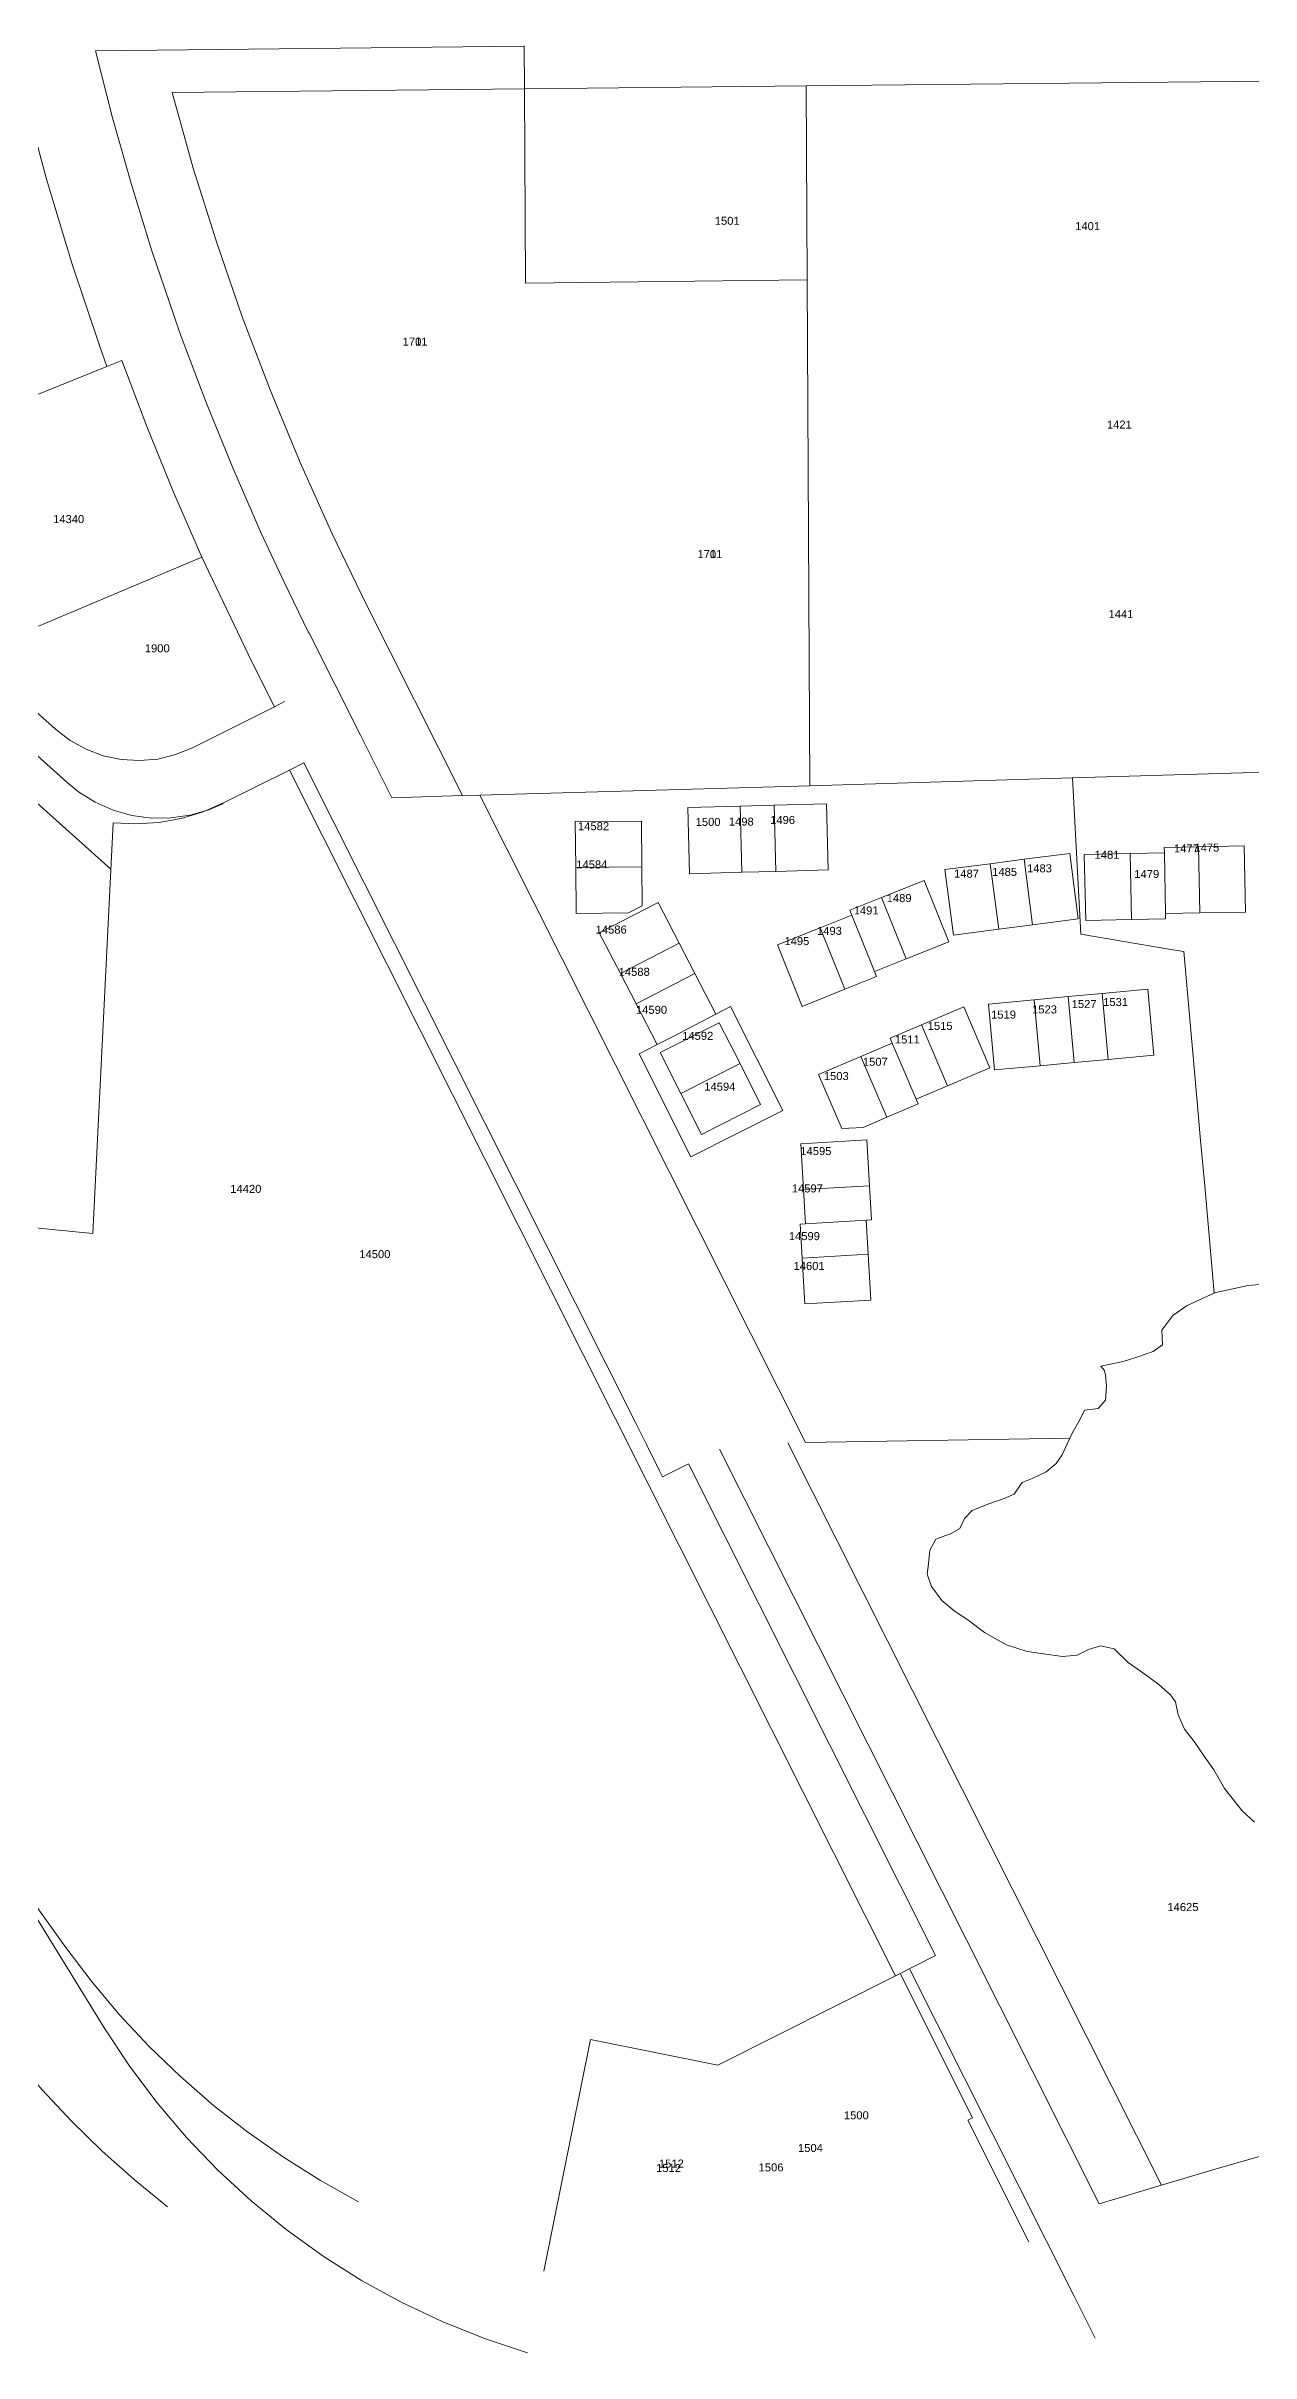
# Model space of a CAD drawing. Header units: feet. Extents: x 865220 to 5618803, y -2240498 to 1935234.
# Drawn here: x 2805746 to 2806874, y 962014 to 964176 of the extents above; entities that cross this region are included whole.
import ezdxf
from ezdxf.enums import TextEntityAlignment as Align

# ---------------------------------------------------------------- set-up
doc = ezdxf.new("R2010")
doc.units = ezdxf.units.FT
doc.header["$LTSCALE"] = 0.015
doc.header["$MEASUREMENT"] = 0
doc.layers.add('Dakota County Addresses', color=7, linetype='Continuous')
doc.layers.add('Dakota County Parcels', color=7, linetype='Continuous')
doc.styles.add('Dimensions 100', font='arial.ttf')

# ---------------------------------------------------------------- blocks, each defined once
blk = doc.blocks.new('ACMAP_ANN_TEMPLATE_Dakota County Addresses')
at = {"layer": 'Dakota County Addresses', "style": 'Dimensions 100'}
blk.add_attdef('DakotaCountyAddress', text='', height=50, dxfattribs=at).set_placement((0, 0), align=Align.CENTER)

msp = doc.modelspace()

# ---------------------------------------------------------------- linework, layer by layer
at = {"layer": 'Dakota County Parcels', "lineweight": 5}
for p, q in [((2806193.8, 964135.9), (2806193.6, 964175.9)), ((2806457.7, 964138.7), (2807040.4, 964144.8)), ((2805863.7, 964132.4), (2806193.8, 964135.9)), ((2806193.8, 964135.9), (2806457.7, 964138.7)), ((2806194.8, 963953.9), (2806193.8, 964135.9)), ((2806458.7, 963956.8), (2806457.7, 964138.7)), ((2806194.8, 963953.9), (2806458.7, 963956.8)), ((2806461.1, 963482.8), (2806458.7, 963956.8)), ((2805866.9, 963919), (2805865.6, 963922.8)), ((2805872.3, 963903.9), (2805866.9, 963919)), ((2805796, 963894.5), (2805802.7, 963875.8)), ((2805730.3, 963629), (2805891.6, 963696.9)), ((2805891.6, 963696.9), (2805938.4, 963598.9)), ((2806045.6, 963652.8), (2806135.7, 963473.5)), ((2805992, 963625.8), (2806040.1, 963530)), ((2805938.4, 963598.9), (2805959.5, 963556.8)), ((2805959.5, 963556.8), (2805969.1, 963561.6)), ((2805730.7, 963557.1), (2805754.5, 963535.7)), ((2805882.8, 963518.4), (2805959.5, 963556.8)), ((2805730.9, 963516.6), (2805765, 963486)), ((2806040.1, 963530), (2806069.5, 963471.5)), ((2805973.7, 963497.4), (2805912.5, 963466.9)), ((2805987.1, 963504.1), (2805973.7, 963497.4)), ((2806309.9, 962828.4), (2805973.7, 963497.4)), ((2806298.1, 962885.2), (2805987.1, 963504.1)), ((2807043.6, 963500), (2806707.2, 963490.2)), ((2805806.3, 963404.5), (2805731.1, 963472.1)), ((2806069.5, 963471.5), (2806135.7, 963473.5)), ((2806135.7, 963473.5), (2806152.1, 963473.9)), ((2806152.1, 963473.9), (2806461.1, 963482.8)), ((2806152.1, 963473.9), (2806457.1, 962867.1)), ((2806461.1, 963482.8), (2806707.2, 963490.2)), ((2806707.2, 963490.2), (2806715.1, 963343.6)), ((2806346.8, 963462.3), (2806395.8, 963463.6)), ((2806346.8, 963462.3), (2806348.5, 963400.3)), ((2806395.8, 963463.6), (2806427.8, 963464.5)), ((2806395.8, 963463.6), (2806397.5, 963401.6)), ((2806427.8, 963464.5), (2806476.8, 963465.8)), ((2806427.8, 963464.5), (2806429.5, 963402.5)), ((2806476.8, 963465.8), (2806478.5, 963403.9)), ((2805808.4, 963447.9), (2805789.6, 963063.1)), ((2806241.5, 963449.1), (2806303.5, 963449.6)), ((2806241.5, 963449.1), (2806241.9, 963406.1)), ((2806303.9, 963406.6), (2806303.5, 963449.6)), ((2806587.7, 963404.2), (2806630.3, 963409.7)), ((2806630.3, 963409.7), (2806662.1, 963413.9)), ((2806630.3, 963409.7), (2806638.3, 963348.3)), ((2806662.1, 963413.9), (2806704.7, 963419.4)), ((2806662.1, 963413.9), (2806670, 963352.4)), ((2806704.7, 963419.4), (2806712.7, 963357.9)), ((2806761.4, 963419.3), (2806718.4, 963418.4)), ((2806718.4, 963418.4), (2806719.7, 963356.4)), ((2806793.4, 963419.9), (2806761.4, 963419.3)), ((2806761.4, 963419.3), (2806762.6, 963357.3)), ((2806825.3, 963425.5), (2806793.3, 963424.9)), ((2806793.3, 963424.9), (2806793.4, 963419.9)), ((2806793.4, 963419.9), (2806794.5, 963362.9)), ((2806868.3, 963426.4), (2806825.3, 963425.5)), ((2806825.3, 963425.5), (2806826.5, 963363.6)), ((2806868.3, 963426.4), (2806869.5, 963364.4)), ((2806241.9, 963406.1), (2806303.9, 963406.6)), ((2806241.9, 963406.1), (2806242.2, 963363.1)), ((2806303.9, 963406.6), (2806304.2, 963370.2)), ((2806348.5, 963400.3), (2806397.5, 963401.6)), ((2806397.5, 963401.6), (2806429.5, 963402.5)), ((2806429.5, 963402.5), (2806478.5, 963403.9)), ((2806528.5, 963378), (2806568.4, 963394)), ((2806568.4, 963394), (2806591.5, 963336.5)), ((2806587.7, 963404.2), (2806595.7, 963342.7)), ((2806263.9, 963344.9), (2806319, 963373.4)), ((2806291.2, 963363.5), (2806304.2, 963370.2)), ((2806319, 963373.4), (2806338.7, 963335.2)), ((2806498.8, 963366.1), (2806528.5, 963378)), ((2806498.8, 963366.1), (2806500.6, 963361.5)), ((2806528.5, 963378), (2806551.5, 963320.5)), ((2806869.5, 963364.4), (2806826.5, 963363.6)), ((2806242.2, 963363.1), (2806291.2, 963363.5)), ((2806263.9, 963344.9), (2806283.7, 963306.7)), ((2806470.9, 963349.6), (2806431, 963333.6)), ((2806500.6, 963361.5), (2806470.9, 963349.6)), ((2806470.9, 963349.6), (2806494, 963292)), ((2806500.6, 963361.5), (2806521.8, 963308.6)), ((2806595.7, 963342.7), (2806638.3, 963348.3)), ((2806638.3, 963348.3), (2806670, 963352.4)), ((2806670, 963352.4), (2806712.7, 963357.9)), ((2806715.1, 963343.6), (2806795.7, 963330)), ((2806719.7, 963356.4), (2806762.6, 963357.3)), ((2806762.6, 963357.3), (2806794.6, 963357.9)), ((2806826.5, 963363.6), (2806794.5, 963362.9)), ((2806794.5, 963362.9), (2806794.6, 963357.9)), ((2806283.7, 963306.7), (2806338.7, 963335.2)), ((2806338.7, 963335.2), (2806353.4, 963306.8)), ((2806431, 963333.6), (2806454.1, 963276)), ((2806551.5, 963320.5), (2806591.5, 963336.5)), ((2806795.7, 963330), (2806811.5, 963327.4)), ((2806811.5, 963327.4), (2806823.5, 963193.8)), ((2806283.7, 963306.7), (2806298.4, 963278.3)), ((2806298.4, 963278.3), (2806353.4, 963306.8)), ((2806353.4, 963306.8), (2806373.2, 963268.6)), ((2806523.7, 963303.9), (2806494, 963292)), ((2806521.8, 963308.6), (2806551.5, 963320.5)), ((2806521.8, 963308.6), (2806523.7, 963303.9)), ((2806298.4, 963278.3), (2806318.1, 963240.1)), ((2806454.1, 963276), (2806494, 963292)), ((2806628.6, 963278.1), (2806671.4, 963282.1)), ((2806628.6, 963278.1), (2806634.3, 963216.4)), ((2806671.4, 963282.1), (2806703.2, 963285.1)), ((2806671.4, 963282.1), (2806677.1, 963220.4)), ((2806703.2, 963285.1), (2806735.1, 963288.1)), ((2806703.2, 963285.1), (2806709, 963223.4)), ((2806735.1, 963288.1), (2806777.9, 963292)), ((2806735.1, 963288.1), (2806740.8, 963226.3)), ((2806777.9, 963292), (2806783.6, 963230.3)), ((2806376.4, 963260.7), (2806321.1, 963232.8)), ((2806332.5, 963247.5), (2806373.2, 963268.6)), ((2806373.2, 963268.6), (2806387, 963275.8)), ((2806376.4, 963260.7), (2806395.8, 963222.3)), ((2806387, 963275.8), (2806436, 963178.3)), ((2806536.5, 963246.1), (2806566, 963258.7)), ((2806566, 963258.7), (2806605.5, 963275.5)), ((2806566, 963258.7), (2806590.2, 963201.6)), ((2806605.5, 963275.5), (2806629.8, 963218.4)), ((2806301.3, 963231.4), (2806318.1, 963240.1)), ((2806318.1, 963240.1), (2806332.5, 963247.5)), ((2806509, 963229), (2806538.5, 963241.5)), ((2806538.5, 963241.5), (2806536.5, 963246.1)), ((2806538.5, 963241.5), (2806560.8, 963189.1)), ((2806301.3, 963231.4), (2806349.8, 963134.9)), ((2806340.4, 963194.4), (2806321.1, 963232.8)), ((2806395.8, 963222.3), (2806340.4, 963194.4)), ((2806395.8, 963222.3), (2806415.1, 963183.9)), ((2806469.5, 963212.2), (2806509, 963229)), ((2806509, 963229), (2806533.3, 963172)), ((2806590.2, 963201.6), (2806629.8, 963218.4)), ((2806634.3, 963216.4), (2806677.1, 963220.4)), ((2806677.1, 963220.4), (2806709, 963223.4)), ((2806709, 963223.4), (2806740.8, 963226.3)), ((2806740.8, 963226.3), (2806783.6, 963230.3)), ((2806359.7, 963156), (2806340.4, 963194.4)), ((2806469.5, 963212.2), (2806491.1, 963161.4)), ((2806590.2, 963201.6), (2806560.8, 963189.1)), ((2806349.8, 963134.9), (2806436, 963178.3)), ((2806415.1, 963183.9), (2806359.7, 963156)), ((2806533.3, 963172), (2806511.3, 963162.6)), ((2806533.3, 963172), (2806562.8, 963184.5)), ((2806560.8, 963189.1), (2806562.8, 963184.5)), ((2806452.8, 963147.2), (2806514.7, 963150.8)), ((2806491.1, 963161.4), (2806511.3, 963162.6)), ((2806517.2, 963107.8), (2806514.7, 963150.8)), ((2806452.8, 963147.2), (2806455.3, 963104.3)), ((2806455.3, 963104.3), (2806517.2, 963107.8)), ((2806519, 963075.9), (2806517.2, 963107.8)), ((2806831.2, 963107.7), (2806840.2, 963007.3)), ((2806455.3, 963104.3), (2806457.1, 963072.3)), ((2805789.6, 963063.1), (2805635.6, 963078)), ((2806457.1, 963072.3), (2806452.2, 963072)), ((2806452.2, 963072), (2806454, 963040.1)), ((2806457.1, 963072.3), (2806514, 963075.6)), ((2806514, 963075.6), (2806519, 963075.9)), ((2806515.9, 963043.7), (2806514, 963075.6)), ((2806454, 963040.1), (2806515.9, 963043.7)), ((2806454, 963040.1), (2806456.5, 962997.2)), ((2806518.4, 963000.7), (2806515.9, 963043.7)), ((2806456.5, 962997.2), (2806518.4, 963000.7)), ((2806814.9, 962995.5), (2806840.2, 963007.3)), ((2806840.2, 963007.4), (2806872, 963014.5)), ((2806840.2, 963007.3), (2806840.2, 963007.4)), ((2806872, 963014.5), (2806904.1, 963017.1)), ((2806791, 962972.6), (2806801.3, 962986.1)), ((2806801.3, 962986.1), (2806814.9, 962995.5)), ((2806782.8, 962952.6), (2806791.5, 962958.9)), ((2806791.5, 962958.9), (2806791, 962972.6)), ((2806733.8, 962938.8), (2806742.7, 962940.7)), ((2806737.4, 962934.8), (2806733.8, 962938.8)), ((2806738.4, 962930.4), (2806737.4, 962934.8)), ((2806742.7, 962940.7), (2806754.8, 962943)), ((2806754.8, 962943), (2806768.7, 962947.5)), ((2806768.7, 962947.5), (2806782.8, 962952.6)), ((2806739.3, 962920.4), (2806738.4, 962930.4)), ((2806738.4, 962907), (2806739.3, 962920.4)), ((2806706.8, 962875.5), (2806714.5, 962889.1)), ((2806714.5, 962889.1), (2806718.6, 962897.5)), ((2806718.6, 962897.5), (2806731.4, 962899.1)), ((2806731.4, 962899.1), (2806738.4, 962907)), ((2806308.1, 962865.4), (2806298.1, 962885.2)), ((2806440.7, 962866.8), (2806790.8, 962171.2)), ((2806457.1, 962867.1), (2806704.9, 962871.4)), ((2806700.9, 962862.4), (2806704.9, 962871.4)), ((2806704.9, 962871.4), (2806706.8, 962875.5)), ((2806308.1, 962865.4), (2806320.5, 962840.6)), ((2806323.3, 962835.2), (2806347.4, 962847.3)), ((2806347.4, 962847.3), (2806579.1, 962386.3)), ((2806376.5, 962861), (2806607.9, 962401.1)), ((2806682.6, 962839.7), (2806691.9, 962847.4)), ((2806691.9, 962847.4), (2806697.6, 962855.6)), ((2806697.6, 962855.6), (2806700.9, 962862.4)), ((2806541.5, 962367.4), (2806309.9, 962828.4)), ((2806320.5, 962840.6), (2806323.3, 962835.2)), ((2806652.8, 962818.8), (2806658.7, 962827.5)), ((2806658.7, 962827.5), (2806660.2, 962829.8)), ((2806660.2, 962829.8), (2806669.4, 962833.5)), ((2806669.4, 962833.5), (2806682.6, 962839.7)), ((2806606.2, 962796.1), (2806613.3, 962803.6)), ((2806613.3, 962803.6), (2806628.1, 962809.4)), ((2806628.1, 962809.4), (2806643.2, 962814.8)), ((2806643.2, 962814.8), (2806652.8, 962818.8)), ((2806579.4, 962776.7), (2806593.7, 962781.8)), ((2806593.7, 962781.8), (2806601.8, 962786.6)), ((2806601.8, 962786.6), (2806606.2, 962796.1)), ((2806572.5, 962753.6), (2806573.6, 962766.4)), ((2806573.6, 962766.4), (2806579.4, 962776.7)), ((2806571.2, 962743.9), (2806572.5, 962753.6)), ((2806575.3, 962732.3), (2806571.2, 962743.9)), ((2806585, 962719), (2806575.3, 962732.3)), ((2806596.2, 962709.7), (2806585, 962719)), ((2806609.6, 962700.6), (2806596.2, 962709.7)), ((2806624.8, 962689.2), (2806609.6, 962700.6)), ((2806645.6, 962677.7), (2806624.8, 962689.2)), ((2806664.8, 962671.5), (2806645.6, 962677.7)), ((2806722.3, 962673.2), (2806711.6, 962667.8)), ((2806733.7, 962676.8), (2806722.3, 962673.2)), ((2806746.5, 962674), (2806733.7, 962676.8)), ((2806759.5, 962660.9), (2806746.5, 962674)), ((2806680.3, 962669.1), (2806664.8, 962671.5)), ((2806697.9, 962666.8), (2806680.3, 962669.1)), ((2806711.6, 962667.8), (2806697.9, 962666.8)), ((2806776.3, 962649.2), (2806759.5, 962660.9)), ((2806788.1, 962640.3), (2806776.3, 962649.2)), ((2806799.2, 962630.6), (2806788.1, 962640.3)), ((2806803.8, 962624.3), (2806799.2, 962630.6)), ((2806806.3, 962611.9), (2806803.8, 962624.3)), ((2806812.3, 962598.6), (2806806.3, 962611.9)), ((2806821.2, 962587.1), (2806812.3, 962598.6)), ((2806830.8, 962573.4), (2806821.2, 962587.1)), ((2806839.6, 962560.5), (2806830.8, 962573.4)), ((2806849.6, 962542.8), (2806839.6, 962560.5)), ((2806866.4, 962521.9), (2806849.6, 962542.8)), ((2806877.7, 962511.5), (2806866.4, 962521.9)), ((2805763.1, 962395.2), (2805689.6, 962497.9)), ((2805689.6, 962497.9), (2805800.7, 962317.8)), ((2806607.9, 962401.1), (2806732.4, 962153.8)), ((2806579.1, 962386.3), (2806541.5, 962367.4)), ((2806541.5, 962367.4), (2806375, 962283.8)), ((2806546.1, 962368.8), (2806613.7, 962234.2)), ((2806255.6, 962307.7), (2806212, 962090.5)), ((2806375, 962283.8), (2806255.6, 962307.7)), ((2806609.2, 962232), (2806613.7, 962234.2)), ((2806609.2, 962232), (2806666.4, 962118.2)), ((2806841.9, 962186.5), (2806790.8, 962171.2))]:
    msp.add_line(p, q, dxfattribs=at)
for points in [[(2805791.9, 964171.5), (2805792, 964171.5), (2806193.5, 964175.9), (2806193.6, 964175.9)], [(2805865.6, 963922.8), (2805844.8, 963984.2), (2805825.6, 964046.2), (2805808, 964108.6), (2805791.9, 964171.5)], [(2805724.7, 964130.7), (2805746, 964051.3), (2805769.8, 963972.5), (2805796, 963894.5)], [(2805863.7, 964132.4), (2805883.5, 964061.7), (2805905.5, 963991.7), (2805929.5, 963922.3), (2805955.5, 963853.7), (2805983.6, 963785.8), (2806013.6, 963718.8), (2806045.6, 963652.8)], [(2805947, 963720.1), (2805920.5, 963780.7), (2805895.6, 963842), (2805872.3, 963903.9)], [(2805729.3, 963846.1), (2805802.7, 963875.8), (2805816.6, 963881.4)], [(2805816.6, 963881.4), (2805816.6, 963881.4), (2805840.1, 963819.3), (2805865.1, 963757.8), (2805891.6, 963696.9)], [(2805992, 963625.8), (2805991.3, 963627.1), (2805968.7, 963673.4), (2805947, 963720.1)], [(2805754.5, 963535.7), (2805768.1, 963525.2), (2805783.1, 963516.9), (2805799.2, 963510.9), (2805816, 963507.3), (2805833.1, 963506.3), (2805850.2, 963507.8), (2805866.9, 963511.9), (2805882.8, 963518.4)], [(2805765, 963486), (2805776.1, 963477), (2805791.6, 963467.4), (2805808.4, 963460), (2805826, 963455), (2805844.1, 963452.5), (2805862.4, 963452.6), (2805880.5, 963455.1), (2805898.1, 963460.2), (2805898.7, 963460.4), (2805911.4, 963465.9), (2805911.8, 963466.1)], [(2805808.4, 963447.9), (2805829.8, 963446.9), (2805851.2, 963448.4), (2805872.2, 963452.2), (2805892.8, 963458.4), (2805912.5, 963466.9)], [(2806823.5, 963193.8), (2806827.4, 963150.2), (2806831.2, 963107.7), (2806831.2, 963107.7)], [(2805763.1, 962395.2), (2805787.8, 962362.6), (2805814.1, 962331.2), (2805842.1, 962301.3), (2805871.5, 962272.9), (2805902.4, 962246), (2805934.6, 962220.8), (2805968.1, 962197.3), (2806002.7, 962175.5), (2806038.4, 962155.6)], [(2806554.9, 962373.4), (2806708.6, 962067.7), (2806713.3, 962058.4), (2806728.7, 962027.8)], [(2805800.7, 962317.8), (2805824.1, 962282.3), (2805849.6, 962248.3), (2805877.1, 962215.9), (2805906.6, 962185.3), (2805937.8, 962156.4), (2805970.7, 962129.5), (2806005.2, 962104.7), (2806041.2, 962082), (2806078.4, 962061.5), (2806116.8, 962043.3), (2806156.3, 962027.4), (2806196.6, 962014)], [(2805715.9, 962291.2), (2805742, 962260.6), (2805769.5, 962231.3), (2805798.3, 962203.2), (2805828.3, 962176.4), (2805859.4, 962151)], [(2807050.1, 962241.2), (2806980.3, 962224.5), (2806910.9, 962206.3), (2806841.9, 962186.5)], [(2806732.4, 962153.8), (2806732.4, 962153.8), (2806790.8, 962171.2)]]:
    msp.add_lwpolyline(points, dxfattribs=at)

# ---------------------------------------------------------------- block references
at = {"layer": 'Dakota County Addresses', "lineweight": 5, "xscale": 0.15, "yscale": 0.15, "zscale": 0.15}
for p, values in [((2806383.8, 964008.5), {'DakotaCountyAddress': '1501'}), ((2806721.5, 964003.5), {'DakotaCountyAddress': '1401'}), ((2806091.4, 963895.3), {'DakotaCountyAddress': '1701'}), ((2806091.4, 963895.3), {'DakotaCountyAddress': '1711'}), ((2806751.3, 963817.5), {'DakotaCountyAddress': '1421'}), ((2805766.8, 963728.9), {'DakotaCountyAddress': '14340'}), ((2806367.6, 963696.1), {'DakotaCountyAddress': '1701'}), ((2806367.6, 963696.1), {'DakotaCountyAddress': '1711'}), ((2806752.7, 963639.9), {'DakotaCountyAddress': '1441'}), ((2805849.8, 963607.8), {'DakotaCountyAddress': '1900'}), ((2806365.9, 963445.1), {'DakotaCountyAddress': '1500'}), ((2806397, 963445.4), {'DakotaCountyAddress': '1498'}), ((2806435.7, 963446.9), {'DakotaCountyAddress': '1496'}), ((2806258.6, 963441.1), {'DakotaCountyAddress': '14582'}), ((2806257, 963405.2), {'DakotaCountyAddress': '14584'}), ((2806676.4, 963401.6), {'DakotaCountyAddress': '1483'}), ((2806739.7, 963414.3), {'DakotaCountyAddress': '1481'}), ((2806814.1, 963420.3), {'DakotaCountyAddress': '1477'}), ((2806833.2, 963421), {'DakotaCountyAddress': '1475'}), ((2806608, 963396.6), {'DakotaCountyAddress': '1487'}), ((2806643.7, 963398.3), {'DakotaCountyAddress': '1485'}), ((2806776.9, 963396.3), {'DakotaCountyAddress': '1479'}), ((2806514, 963362.1), {'DakotaCountyAddress': '1491'}), ((2806544.9, 963373.7), {'DakotaCountyAddress': '1489'}), ((2806275.1, 963344.2), {'DakotaCountyAddress': '14586'}), ((2806479.6, 963343), {'DakotaCountyAddress': '1493'}), ((2806449.1, 963333.4), {'DakotaCountyAddress': '1495'}), ((2806296.7, 963304.6), {'DakotaCountyAddress': '14588'}), ((2806718.2, 963274.4), {'DakotaCountyAddress': '1527'}), ((2806747.7, 963276.3), {'DakotaCountyAddress': '1531'}), ((2806312.9, 963269), {'DakotaCountyAddress': '14590'}), ((2806583.3, 963253.9), {'DakotaCountyAddress': '1515'}), ((2806642.7, 963264.5), {'DakotaCountyAddress': '1519'}), ((2806681.1, 963269.4), {'DakotaCountyAddress': '1523'}), ((2806356.2, 963244.6), {'DakotaCountyAddress': '14592'}), ((2806552.6, 963241.2), {'DakotaCountyAddress': '1511'}), ((2806486, 963206.9), {'DakotaCountyAddress': '1503'}), ((2806522.6, 963220.3), {'DakotaCountyAddress': '1507'}), ((2806376.9, 963197), {'DakotaCountyAddress': '14594'}), ((2806466.9, 963136.6), {'DakotaCountyAddress': '14595'}), ((2805932.8, 963101.2), {'DakotaCountyAddress': '14420'}), ((2806458.9, 963101.6), {'DakotaCountyAddress': '14597'}), ((2806456.1, 963056.9), {'DakotaCountyAddress': '14599'}), ((2806053.7, 963040), {'DakotaCountyAddress': '14500'}), ((2806460.5, 963028.9), {'DakotaCountyAddress': '14601'}), ((2806810.8, 962428.1), {'DakotaCountyAddress': '14625'}), ((2806504.8, 962232.9), {'DakotaCountyAddress': '1500'}), ((2806461.8, 962202.3), {'DakotaCountyAddress': '1504'}), ((2806328.8, 962183.5), {'DakotaCountyAddress': '1512'}), ((2806331.5, 962187.7), {'DakotaCountyAddress': '1512'}), ((2806424.9, 962184.1), {'DakotaCountyAddress': '1506'})]:
    msp.add_blockref('ACMAP_ANN_TEMPLATE_Dakota County Addresses', p, dxfattribs=at).add_auto_attribs(values)

doc.saveas('drawing.dxf')
